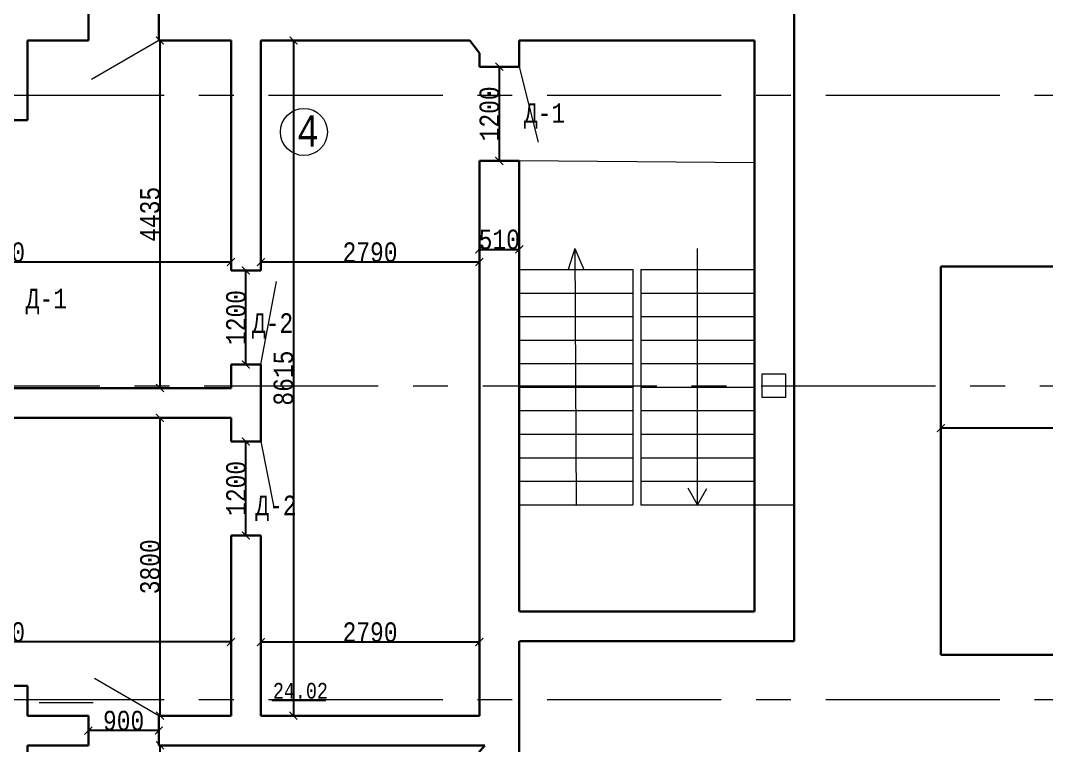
# Model space of a CAD drawing. Header units: millimetres. Extents: x -689206 to 4969298, y -1019800 to 703299.
# Drawn here: x 798541 to 811638, y -630510 to -621260 of the extents above; entities that cross this region are included whole.
import ezdxf

# ---------------------------------------------------------------- set-up
doc = ezdxf.new("R2010")
doc.units = ezdxf.units.MM
doc.linetypes.add('осеваяX2', pattern=[101.6, 63.5, -12.7, 12.7, -12.7])
for name, color, linetype, lineweight in [('несущие', 7, 'Continuous', 30), ('РАЗМЕРЫ', 7, 'Continuous', 9), ('стены', 7, 'Continuous', 20)]:
    doc.layers.add(name, color=color, linetype=linetype, lineweight=lineweight)
doc.layers.add('четотам', color=7, linetype='Continuous')
doc.styles.add('Аннотативный', font='isocteur.ttf', dxfattribs={"width": 0.7, "height": 250})
doc.dimstyles.new('Аннотативный', dxfattribs={"dimscale": 0, "dimtxt": 250, "dimasz": 100, "dimexe": 1.25, "dimexo": 0.625, "dimtad": 1, "dimdec": 0, "dimtxsty": 'Аннотативный', "dimblk": 'ARCHTICK', "dimcen": 2.5, "dimadec": 0, "dimazin": 0, "dimtfac": 1, "dimtdec": 0, "dimtmove": 0, "dimatfit": 3, "dimfxl": 1, "dimarcsym": 0})

# ---------------------------------------------------------------- blocks, each defined once
blk = doc.blocks.new('_ArchTick')
at = {"color": 0, "linetype": 'ByBlock', "const_width": 0.15}
blk.add_lwpolyline([(-0.5, -0.5), (0.5, 0.5)], dxfattribs=at)
blk = doc.blocks.new('*D4822')
at = {"layer": 'Defpoints', "color": 0, "lineweight": 5, "transparency": 16777216}
for p in [(801418, -626631), (801418, -626631), (801418, -627830)]:
    blk.add_point(p, dxfattribs=at)
at = {"layer": 'стены', "color": 0, "lineweight": -2, "transparency": 16777216}
for p, q in [((801418, -627830), (801418, -626631)), ((801419, -626631), (801420, -626631)), ((801419, -627830), (801420, -627830))]:
    blk.add_line(p, q, dxfattribs=at)
at = {"layer": 'стены', "color": 0, "lineweight": -2, "transparency": 16777216, "xscale": 100, "yscale": 100, "zscale": 100}
for p, rotation in [((801418, -626631), 90), ((801418, -627830), 270)]:
    blk.add_blockref('_ArchTick', p, dxfattribs=dict(at, rotation=rotation))
at = {"layer": 'стены', "color": 0, "lineweight": 5, "transparency": 16777216, "insert": (801293, -627230), "char_height": 250, "attachment_point": 5, "rotation": 90, "style": 'Аннотативный'}
blk.add_mtext('1200', dxfattribs=at)
blk = doc.blocks.new('*D4823')
at = {"layer": 'Defpoints', "color": 0, "lineweight": 5, "transparency": 16777216}
for p in [(801418, -624450), (801418, -624450), (801418, -625650)]:
    blk.add_point(p, dxfattribs=at)
at = {"layer": 'стены', "color": 0, "lineweight": -2, "transparency": 16777216}
for p, q in [((801418, -625650), (801418, -624450)), ((801419, -624450), (801420, -624450)), ((801419, -625650), (801420, -625650))]:
    blk.add_line(p, q, dxfattribs=at)
at = {"layer": 'стены', "color": 0, "lineweight": -2, "transparency": 16777216, "xscale": 100, "yscale": 100, "zscale": 100}
for p, rotation in [((801418, -624450), 90), ((801418, -625650), 270)]:
    blk.add_blockref('_ArchTick', p, dxfattribs=dict(at, rotation=rotation))
at = {"layer": 'стены', "color": 0, "lineweight": 5, "transparency": 16777216, "insert": (801293, -625050), "char_height": 250, "attachment_point": 5, "rotation": 90, "style": 'Аннотативный'}
blk.add_mtext('1200', dxfattribs=at)
blk = doc.blocks.new('*D4835')
at = {"layer": 'Defpoints', "color": 0, "linetype": 'ByBlock', "lineweight": 5, "transparency": 16777216}
for p in [(801608, -629192), (801608, -629230), (804398, -629230)]:
    blk.add_point(p, dxfattribs=at)
at = {"layer": 'РАЗМЕРЫ', "color": 0, "linetype": 'ByBlock', "lineweight": -2, "transparency": 16777216}
for p, q in [((801608, -629230), (801608, -629190)), ((804398, -629192), (801608, -629192)), ((804398, -629230), (804398, -629190))]:
    blk.add_line(p, q, dxfattribs=at)
at = {"layer": 'РАЗМЕРЫ', "color": 0, "linetype": 'ByBlock', "lineweight": -2, "transparency": 16777216, "xscale": 100, "yscale": 100, "zscale": 100, "rotation": 180}
blk.add_blockref('_ArchTick', (801608, -629192), dxfattribs=at)
at = {"layer": 'РАЗМЕРЫ', "color": 0, "linetype": 'ByBlock', "lineweight": -2, "transparency": 16777216, "xscale": 100, "yscale": 100, "zscale": 100}
blk.add_blockref('_ArchTick', (804398, -629192), dxfattribs=at)
at = {"layer": 'РАЗМЕРЫ', "color": 0, "linetype": 'ByBlock', "lineweight": 5, "transparency": 16777216, "insert": (803003, -629066), "char_height": 250, "attachment_point": 5, "style": 'Аннотативный'}
blk.add_mtext('2790', dxfattribs=at)
blk = doc.blocks.new('*D4836')
at = {"layer": 'Defpoints', "color": 0, "linetype": 'ByBlock', "lineweight": 5, "transparency": 16777216}
for p in [(801608, -624343), (801608, -624343), (804398, -624343)]:
    blk.add_point(p, dxfattribs=at)
at = {"layer": 'РАЗМЕРЫ', "color": 0, "linetype": 'ByBlock', "lineweight": -2, "transparency": 16777216}
for p, q in [((804398, -624343), (801608, -624343)), ((801608, -624344), (801608, -624345)), ((804398, -624344), (804398, -624345))]:
    blk.add_line(p, q, dxfattribs=at)
at = {"layer": 'РАЗМЕРЫ', "color": 0, "linetype": 'ByBlock', "lineweight": -2, "transparency": 16777216, "xscale": 100, "yscale": 100, "zscale": 100, "rotation": 180}
blk.add_blockref('_ArchTick', (801608, -624343), dxfattribs=at)
at = {"layer": 'РАЗМЕРЫ', "color": 0, "linetype": 'ByBlock', "lineweight": -2, "transparency": 16777216, "xscale": 100, "yscale": 100, "zscale": 100}
blk.add_blockref('_ArchTick', (804398, -624343), dxfattribs=at)
at = {"layer": 'РАЗМЕРЫ', "color": 0, "linetype": 'ByBlock', "lineweight": 5, "transparency": 16777216, "insert": (803003, -624218), "char_height": 250, "attachment_point": 5, "style": 'Аннотативный'}
blk.add_mtext('2790', dxfattribs=at)
blk = doc.blocks.new('*D4826')
at = {"layer": 'Defpoints', "color": 0, "linetype": 'ByBlock', "lineweight": 5, "transparency": 16777216}
for p in [(810289, -624397), (820089, -624397), (810289, -626461)]:
    blk.add_point(p, dxfattribs=at)
at = {"layer": 'РАЗМЕРЫ', "color": 0, "linetype": 'ByBlock', "lineweight": -2, "transparency": 16777216}
for p, q in [((810289, -624397), (810289, -626462)), ((820089, -624397), (820089, -626462)), ((820089, -626461), (810289, -626461))]:
    blk.add_line(p, q, dxfattribs=at)
at = {"layer": 'РАЗМЕРЫ', "color": 0, "linetype": 'ByBlock', "lineweight": -2, "transparency": 16777216, "xscale": 100, "yscale": 100, "zscale": 100, "rotation": 180}
blk.add_blockref('_ArchTick', (810289, -626461), dxfattribs=at)
at = {"layer": 'РАЗМЕРЫ', "color": 0, "linetype": 'ByBlock', "lineweight": -2, "transparency": 16777216, "xscale": 100, "yscale": 100, "zscale": 100}
blk.add_blockref('_ArchTick', (820089, -626461), dxfattribs=at)
at = {"layer": 'РАЗМЕРЫ', "color": 0, "linetype": 'ByBlock', "lineweight": 5, "transparency": 16777216, "insert": (815189, -626335), "char_height": 250, "attachment_point": 5, "style": 'Аннотативный'}
blk.add_mtext('9800', dxfattribs=at)
blk = doc.blocks.new('*D4838')
at = {"layer": 'Defpoints', "color": 0, "linetype": 'ByBlock', "lineweight": 5, "ltscale": 35, "transparency": 16777216}
for p in [(804908, -623854), (804398, -624181), (804908, -624181)]:
    blk.add_point(p, dxfattribs=at)
at = {"layer": 'РАЗМЕРЫ', "color": 0, "linetype": 'ByBlock', "lineweight": -2, "ltscale": 35, "transparency": 16777216}
for p, q in [((804908, -623854), (804908, -624182)), ((804398, -624180), (804398, -624179)), ((804398, -624181), (804908, -624181))]:
    blk.add_line(p, q, dxfattribs=at)
at = {"layer": 'РАЗМЕРЫ', "color": 0, "linetype": 'ByBlock', "lineweight": -2, "ltscale": 35, "transparency": 16777216, "xscale": 100, "yscale": 100, "zscale": 100, "rotation": 180}
blk.add_blockref('_ArchTick', (804398, -624181), dxfattribs=at)
at = {"layer": 'РАЗМЕРЫ', "color": 0, "linetype": 'ByBlock', "lineweight": -2, "ltscale": 35, "transparency": 16777216, "xscale": 100, "yscale": 100, "zscale": 100}
blk.add_blockref('_ArchTick', (804908, -624181), dxfattribs=at)
at = {"layer": 'РАЗМЕРЫ', "color": 0, "linetype": 'ByBlock', "lineweight": 5, "ltscale": 35, "transparency": 16777216, "insert": (804653, -624055), "char_height": 250, "attachment_point": 5, "style": 'Аннотативный'}
blk.add_mtext('510', dxfattribs=at)
blk = doc.blocks.new('*D4841')
at = {"layer": 'Defpoints', "color": 0, "lineweight": 5, "ltscale": 35, "transparency": 16777216}
for p in [(804653, -621850), (804653, -623051), (804653, -623051)]:
    blk.add_point(p, dxfattribs=at)
at = {"layer": 'РАЗМЕРЫ', "color": 0, "lineweight": -2, "ltscale": 35, "transparency": 16777216}
for p, q in [((804653, -621850), (804652, -621850)), ((804653, -621850), (804653, -623051)), ((804653, -623051), (804652, -623051))]:
    blk.add_line(p, q, dxfattribs=at)
at = {"layer": 'РАЗМЕРЫ', "color": 0, "lineweight": -2, "ltscale": 35, "transparency": 16777216, "xscale": 100, "yscale": 100, "zscale": 100}
for p, rotation in [((804653, -621850), 90), ((804653, -623051), 270)]:
    blk.add_blockref('_ArchTick', p, dxfattribs=dict(at, rotation=rotation))
at = {"layer": 'РАЗМЕРЫ', "color": 0, "lineweight": 5, "ltscale": 35, "transparency": 16777216, "insert": (804528, -622451), "char_height": 250, "attachment_point": 5, "rotation": 90, "style": 'Аннотативный'}
blk.add_mtext('1200', dxfattribs=at)
blk = doc.blocks.new('*D4845')
at = {"layer": 'Defpoints', "color": 0, "lineweight": 5, "ltscale": 35, "transparency": 16777216}
for p in [(799407, -630320), (799407, -630320), (800307, -630320)]:
    blk.add_point(p, dxfattribs=at)
at = {"layer": 'РАЗМЕРЫ', "color": 0, "lineweight": -2, "ltscale": 35, "transparency": 16777216}
for p, q in [((799407, -630320), (799407, -630319)), ((800307, -630320), (799407, -630320)), ((800307, -630321), (800307, -630322))]:
    blk.add_line(p, q, dxfattribs=at)
at = {"layer": 'РАЗМЕРЫ', "color": 0, "lineweight": -2, "ltscale": 35, "transparency": 16777216, "xscale": 100, "yscale": 100, "zscale": 100, "rotation": 180}
blk.add_blockref('_ArchTick', (799407, -630320), dxfattribs=at)
at = {"layer": 'РАЗМЕРЫ', "color": 0, "lineweight": -2, "ltscale": 35, "transparency": 16777216, "xscale": 100, "yscale": 100, "zscale": 100}
blk.add_blockref('_ArchTick', (800307, -630320), dxfattribs=at)
at = {"layer": 'РАЗМЕРЫ', "color": 0, "lineweight": 5, "ltscale": 35, "transparency": 16777216, "insert": (799857, -630195), "char_height": 250, "attachment_point": 5, "style": 'Аннотативный'}
blk.add_mtext('900', dxfattribs=at)
blk = doc.blocks.new('*D4850')
at = {"layer": 'Defpoints', "color": 0, "lineweight": 5, "ltscale": 35, "transparency": 16777216}
for p in [(801608, -621515), (801608, -630130), (802024, -630130)]:
    blk.add_point(p, dxfattribs=at)
at = {"layer": 'РАЗМЕРЫ', "color": 0, "lineweight": -2, "ltscale": 35, "transparency": 16777216}
for p, q in [((801609, -621515), (802025, -621515)), ((802024, -621515), (802024, -630130)), ((801609, -630130), (802025, -630130))]:
    blk.add_line(p, q, dxfattribs=at)
at = {"layer": 'РАЗМЕРЫ', "color": 0, "lineweight": -2, "ltscale": 35, "transparency": 16777216, "xscale": 100, "yscale": 100, "zscale": 100}
for p, rotation in [((802024, -621515), 90), ((802024, -630130), 270)]:
    blk.add_blockref('_ArchTick', p, dxfattribs=dict(at, rotation=rotation))
at = {"layer": 'РАЗМЕРЫ', "color": 0, "lineweight": 5, "ltscale": 35, "transparency": 16777216, "insert": (801898, -625823), "char_height": 250, "attachment_point": 5, "rotation": 90, "style": 'Аннотативный'}
blk.add_mtext('8615', dxfattribs=at)
blk = doc.blocks.new('*D4851')
at = {"layer": 'Defpoints', "color": 0, "lineweight": 5, "ltscale": 35, "transparency": 16777216}
for p in [(795268, -624343), (795268, -624450), (801228, -624450)]:
    blk.add_point(p, dxfattribs=at)
at = {"layer": 'РАЗМЕРЫ', "color": 0, "lineweight": -2, "ltscale": 35, "transparency": 16777216}
for p, q in [((795268, -624450), (795268, -624342)), ((801228, -624343), (795268, -624343)), ((801228, -624450), (801228, -624342))]:
    blk.add_line(p, q, dxfattribs=at)
at = {"layer": 'РАЗМЕРЫ', "color": 0, "lineweight": -2, "ltscale": 35, "transparency": 16777216, "xscale": 100, "yscale": 100, "zscale": 100, "rotation": 180}
blk.add_blockref('_ArchTick', (795268, -624343), dxfattribs=at)
at = {"layer": 'РАЗМЕРЫ', "color": 0, "lineweight": -2, "ltscale": 35, "transparency": 16777216, "xscale": 100, "yscale": 100, "zscale": 100}
blk.add_blockref('_ArchTick', (801228, -624343), dxfattribs=at)
at = {"layer": 'РАЗМЕРЫ', "color": 0, "lineweight": 5, "ltscale": 35, "transparency": 16777216, "insert": (798248, -624218), "char_height": 250, "attachment_point": 5, "style": 'Аннотативный'}
blk.add_mtext('5960', dxfattribs=at)
blk = doc.blocks.new('*D4852')
at = {"layer": 'Defpoints', "color": 0, "lineweight": 5, "ltscale": 35, "transparency": 16777216}
for p in [(800307, -621515), (800307, -625950), (800321, -625950)]:
    blk.add_point(p, dxfattribs=at)
at = {"layer": 'РАЗМЕРЫ', "color": 0, "lineweight": -2, "ltscale": 35, "transparency": 16777216}
for p, q in [((800307, -621515), (800322, -621515)), ((800321, -621515), (800321, -625950)), ((800307, -625950), (800322, -625950))]:
    blk.add_line(p, q, dxfattribs=at)
at = {"layer": 'РАЗМЕРЫ', "color": 0, "lineweight": -2, "ltscale": 35, "transparency": 16777216, "xscale": 100, "yscale": 100, "zscale": 100}
for p, rotation in [((800321, -621515), 90), ((800321, -625950), 270)]:
    blk.add_blockref('_ArchTick', p, dxfattribs=dict(at, rotation=rotation))
at = {"layer": 'РАЗМЕРЫ', "color": 0, "lineweight": 5, "ltscale": 35, "transparency": 16777216, "insert": (800195, -623733), "char_height": 250, "attachment_point": 5, "rotation": 90, "style": 'Аннотативный'}
blk.add_mtext('4435', dxfattribs=at)
blk = doc.blocks.new('*D4853')
at = {"layer": 'Defpoints', "color": 0, "lineweight": 5, "ltscale": 35, "transparency": 16777216}
for p in [(800428, -626330), (800321, -630130), (800428, -630130)]:
    blk.add_point(p, dxfattribs=at)
at = {"layer": 'РАЗМЕРЫ', "color": 0, "lineweight": -2, "ltscale": 35, "transparency": 16777216}
for p, q in [((800428, -626330), (800320, -626330)), ((800321, -626330), (800321, -630130)), ((800428, -630130), (800320, -630130))]:
    blk.add_line(p, q, dxfattribs=at)
at = {"layer": 'РАЗМЕРЫ', "color": 0, "lineweight": -2, "ltscale": 35, "transparency": 16777216, "xscale": 100, "yscale": 100, "zscale": 100}
for p, rotation in [((800321, -626330), 90), ((800321, -630130), 270)]:
    blk.add_blockref('_ArchTick', p, dxfattribs=dict(at, rotation=rotation))
at = {"layer": 'РАЗМЕРЫ', "color": 0, "lineweight": 5, "ltscale": 35, "transparency": 16777216, "insert": (800195, -628230), "char_height": 250, "attachment_point": 5, "rotation": 90, "style": 'Аннотативный'}
blk.add_mtext('3800', dxfattribs=at)
blk = doc.blocks.new('*D4854')
at = {"layer": 'Defpoints', "color": 0, "lineweight": 5, "ltscale": 35, "transparency": 16777216}
for p in [(795268, -627830), (801228, -627830), (795268, -629190)]:
    blk.add_point(p, dxfattribs=at)
at = {"layer": 'РАЗМЕРЫ', "color": 0, "lineweight": -2, "ltscale": 35, "transparency": 16777216}
for p, q in [((795268, -627831), (795268, -629192)), ((801228, -627831), (801228, -629192)), ((801228, -629190), (795268, -629190))]:
    blk.add_line(p, q, dxfattribs=at)
at = {"layer": 'РАЗМЕРЫ', "color": 0, "lineweight": -2, "ltscale": 35, "transparency": 16777216, "xscale": 100, "yscale": 100, "zscale": 100, "rotation": 180}
blk.add_blockref('_ArchTick', (795268, -629190), dxfattribs=at)
at = {"layer": 'РАЗМЕРЫ', "color": 0, "lineweight": -2, "ltscale": 35, "transparency": 16777216, "xscale": 100, "yscale": 100, "zscale": 100}
blk.add_blockref('_ArchTick', (801228, -629190), dxfattribs=at)
at = {"layer": 'РАЗМЕРЫ', "color": 0, "lineweight": 5, "ltscale": 35, "transparency": 16777216, "insert": (798248, -629065), "char_height": 250, "attachment_point": 5, "style": 'Аннотативный'}
blk.add_mtext('5960', dxfattribs=at)
blk = doc.blocks.new('*D4856')
at = {"layer": 'Defpoints', "color": 0, "lineweight": 5, "ltscale": 35, "transparency": 16777216}
for p in [(800307, -630510), (800307, -633377), (800321, -633377)]:
    blk.add_point(p, dxfattribs=at)
at = {"layer": 'РАЗМЕРЫ', "color": 0, "lineweight": -2, "ltscale": 35, "transparency": 16777216}
for p, q in [((800307, -630510), (800322, -630510)), ((800321, -630510), (800321, -633377)), ((800307, -633377), (800322, -633377))]:
    blk.add_line(p, q, dxfattribs=at)
at = {"layer": 'РАЗМЕРЫ', "color": 0, "lineweight": -2, "ltscale": 35, "transparency": 16777216, "xscale": 100, "yscale": 100, "zscale": 100}
for p, rotation in [((800321, -630510), 90), ((800321, -633377), 270)]:
    blk.add_blockref('_ArchTick', p, dxfattribs=dict(at, rotation=rotation))
at = {"layer": 'РАЗМЕРЫ', "color": 0, "lineweight": 5, "ltscale": 35, "transparency": 16777216, "insert": (800195, -631944), "char_height": 250, "attachment_point": 5, "rotation": 90, "style": 'Аннотативный'}
blk.add_mtext('2867', dxfattribs=at)

msp = doc.modelspace()

# ---------------------------------------------------------------- linework, layer by layer
at = {"layer": 'несущие', "color": 0}
msp.add_line((804398.3, -621678.4), (804277.1, -621515.3), dxfattribs=at)
at = {"layer": 'РАЗМЕРЫ', "lineweight": 30, "ltscale": 35}
for p, q in [((799406.8, -621515.3), (799406.8, -621005.3)), ((800306.8, -621515.3), (800306.8, -621005.3)), ((808419.2, -623050.8), (808419.2, -621005.3)), ((799406.8, -621515.3), (798629, -621515.3)), ((801228.3, -621515.3), (800306.8, -621515.3)), ((804277.1, -621515.3), (801608.3, -621515.3)), ((807909.2, -621515.3), (804908.3, -621515.3)), ((804398.3, -621850.3), (804908.3, -621850.3)), ((799406.8, -630510.3), (799406.8, -630130.3)), ((800306.8, -630510.3), (800306.8, -630130.3))]:
    msp.add_line(p, q, dxfattribs=at)
at = {"layer": 'РАЗМЕРЫ', "lineweight": 5, "ltscale": 35}
for p, q in [((800306.8, -621515.3), (799448.5, -622010.9)), ((807909.2, -623076.3), (804908.3, -623050.8)), ((807909.2, -624438.3), (807909.2, -623076.3)), ((807909.2, -628800.3), (807909.2, -627438.3)), ((807909.2, -627438.3), (808419.2, -627438.3)), ((800306.8, -630130.3), (799484.8, -629655.7)), ((799406.8, -630130.3), (799406.8, -630510.3))]:
    msp.add_line(p, q, dxfattribs=at)
at = {"layer": 'РАЗМЕРЫ', "linetype": 'ByBlock', "lineweight": 30}
for p, q in [((807909.2, -621515.3), (807909.2, -623050.8)), ((804398.3, -623066.8), (804398.3, -623050.8)), ((804398.3, -623050.8), (804908.3, -623050.8)), ((804398.3, -623066.8), (804398.3, -630130.3)), ((804908.3, -628800.3), (804908.3, -623050.8)), ((807909.2, -623050.8), (807909.2, -628800.3)), ((808419.2, -623050.8), (808419.2, -629180.3)), ((810289.1, -629352.4), (810289.1, -624396.8)), ((820089.2, -624396.8), (810289.1, -624396.8)), ((804908.3, -630130.3), (804908.3, -629180.3)), ((804909.2, -629180.3), (808419.2, -629180.3)), ((810289.1, -629352.4), (818414, -629352.4)), ((804908.3, -630765.3), (804908.3, -630130.3))]:
    msp.add_line(p, q, dxfattribs=at)
at = {"layer": 'РАЗМЕРЫ', "linetype": 'ByBlock', "lineweight": 9, "ltscale": 35}
for p, q in [((804908.3, -621850.3), (805147.8, -622810.3)), ((804398.3, -623050.8), (804528.3, -623050.8))]:
    msp.add_line(p, q, dxfattribs=at)
at = {"layer": 'РАЗМЕРЫ', "linetype": 'осеваяX2', "lineweight": 5, "ltscale": 35}
for p, q in [((850158.3, -622218.3), (783105.6, -622218.3)), ((850158.3, -629928.3), (783105.6, -629928.3))]:
    msp.add_line(p, q, dxfattribs=at)
at = {"layer": 'РАЗМЕРЫ', "linetype": 'ByBlock', "lineweight": 13}
for p, q in [((805618.7, -624169.6), (805530.2, -624438.3)), ((805618.7, -624169.6), (805634.2, -627438.3)), ((805618.7, -624169.6), (805733.2, -624438.3)), ((807184.2, -627438.3), (807184.2, -624169.6)), ((804909.2, -624438.3), (806359.2, -624438.3)), ((806359.2, -624438.3), (806359.2, -627438.3)), ((806459.2, -624438.3), (807909.2, -624438.3)), ((806459.2, -624438.3), (806459.2, -627438.3)), ((804909.2, -624738.3), (806359.2, -624738.3)), ((806459.2, -624738.3), (807909.2, -624738.3)), ((804909.2, -625038.3), (806359.2, -625038.3)), ((806459.2, -625038.3), (807909.2, -625038.3)), ((804909.2, -625338.3), (806359.2, -625338.3)), ((806459.2, -625338.3), (807909.2, -625338.3)), ((804909.2, -625638.3), (806359.2, -625638.3)), ((806459.2, -625638.3), (807909.2, -625638.3)), ((804909.2, -625938.3), (806359.2, -625938.3)), ((806459.2, -625938.3), (807909.2, -625938.3)), ((804909.2, -626238.3), (806359.2, -626238.3)), ((806459.2, -626238.3), (807909.2, -626238.3)), ((804909.2, -626538.3), (806359.2, -626538.3)), ((806459.2, -626538.3), (807909.2, -626538.3)), ((804909.2, -626838.3), (806359.2, -626838.3)), ((806459.2, -626838.3), (807909.2, -626838.3)), ((804909.2, -627138.3), (806359.2, -627138.3)), ((806459.2, -627138.3), (807909.2, -627138.3)), ((807184.2, -627438.3), (807063.2, -627228.7)), ((807184.2, -627438.3), (807303, -627232.5)), ((804909.2, -627438.3), (806359.2, -627438.3)), ((806459.2, -627438.3), (807909.2, -627438.3))]:
    msp.add_line(p, q, dxfattribs=at)
at = {"layer": 'РАЗМЕРЫ', "linetype": 'ByBlock', "lineweight": 20}
for p, q in [((804909.2, -624450.3), (804909.2, -627450.3)), ((804909.2, -627450.3), (804909.2, -628800.3)), ((807909.2, -628800.3), (807909.2, -627450.3)), ((804909.2, -628800.3), (807909.2, -628800.3))]:
    msp.add_line(p, q, dxfattribs=at)
at = {"layer": 'РАЗМЕРЫ'}
for p, q in [((798777.9, -629960.4), (799467.2, -629960.4)), ((801749.3, -629936.1), (802438.6, -629936.1))]:
    msp.add_line(p, q, dxfattribs=at)
at = {"layer": 'стены', "lineweight": 30}
for p, q in [((798629, -621515.3), (798629, -622530.3)), ((801228.3, -624450.3), (801228.3, -621515.3)), ((801608.3, -624450.3), (801608.3, -621515.3)), ((804908.3, -621515.3), (804908.3, -621850.3)), ((804398.3, -621678.4), (804398.3, -621770.3)), ((804398.3, -621678.4), (804398.3, -621850.3)), ((798628.8, -622530.8), (797719.9, -622530.4)), ((801608.3, -624450.3), (801228.3, -624450.3)), ((801228.3, -625950.3), (801228.3, -625650)), ((801228.3, -625650), (801608.3, -625650)), ((801228.3, -625650.3), (801228.3, -625950.3)), ((801228.3, -625650.3), (801228.3, -625870.3)), ((801608.3, -625650), (801608.3, -626630.3)), ((801608.3, -626630.5), (801608.3, -625650.3)), ((799248.3, -625950.3), (795708.3, -625950.3)), ((795708.3, -625950.3), (799248.3, -625950.3)), ((799248.3, -625950.3), (801228.3, -625950.3)), ((795708.3, -626330.3), (799248.3, -626330.3)), ((799628.3, -626330.3), (795708.3, -626330.3)), ((801228.3, -626330.3), (799628.3, -626330.3)), ((801228.3, -626330.3), (801228.3, -626630.5)), ((801228.3, -626630.5), (801608.3, -626630.5)), ((801228.3, -627830.3), (801228.3, -630130.3)), ((801608.3, -627830.3), (801228.3, -627830.3)), ((801608.3, -627830.3), (801608.3, -630130.3)), ((807909.2, -628800.3), (804909.2, -628800.3)), ((798629, -629750.3), (797720.1, -629750.3)), ((798629, -630130.3), (798629, -629750.3)), ((799406.8, -630130.3), (798629, -630130.3)), ((801228.3, -630130.3), (800306.8, -630130.3)), ((802443.3, -630130.3), (801608.3, -630130.3)), ((804398.3, -630130.3), (802443.3, -630130.3)), ((804908.3, -630510.3), (804908.3, -630130.3)), ((798629, -633377.5), (798629, -630510.3)), ((799406.8, -630510.3), (798629, -630510.3)), ((803643.3, -630510.3), (800306.8, -630510.3)), ((804466.6, -630510.3), (802218.3, -633086.9)), ((804466.6, -630510.3), (803643.3, -630510.3)), ((804908.3, -630510.3), (804908.3, -630765.3))]:
    msp.add_line(p, q, dxfattribs=at)
at = {"layer": 'стены'}
for p, q in [((798629, -622530.3), (798628.3, -622530.3)), ((798629, -622530.3), (798628.3, -622530.3)), ((801228.3, -625950.3), (799628.3, -625950.3)), ((799628.3, -626330.3), (801228.3, -626330.3)), ((801228.3, -626630.3), (801228.3, -626330.3))]:
    msp.add_line(p, q, dxfattribs=at)
at = {"layer": 'стены', "lineweight": 9}
for p, q in [((801608.3, -625650.3), (801807.8, -624589)), ((801608.3, -626630.3), (801774.7, -627468))]:
    msp.add_line(p, q, dxfattribs=at)
at = {"layer": 'стены', "linetype": 'осеваяX2', "lineweight": 5, "ltscale": 35}
msp.add_line((783105.6, -625920.3), (850158.3, -625920.3), dxfattribs=at)
at = {"layer": 'стены'}
msp.add_lwpolyline([(808008.3, -625768.3), (808308.3, -625768.3), (808308.3, -626068.3), (808008.3, -626068.3)], close=True, dxfattribs=at)
at = {"layer": 'четотам', "lineweight": 13}
msp.add_circle((802158.3, -622682.5), 300, dxfattribs=at)

# ---------------------------------------------------------------- texts
at = {"layer": 'РАЗМЕРЫ', "lineweight": 20, "ltscale": 150, "char_height": 250, "width": 922.913, "attachment_point": 1, "style": 'Аннотативный'}
for s, insert in [('Д-1', (804968, -622315.6)), ('Д-1', (798607.8, -624682.8)), ('Д-2', (801495.1, -624995.3)), ('Д-2', (801539.1, -627322.3))]:
    msp.add_mtext(s, dxfattribs=dict(at, insert=insert))
at = {"layer": 'РАЗМЕРЫ', "lineweight": 13, "ltscale": 150, "insert": (802070.3, -622468.8), "char_height": 401.1, "width": 1460, "attachment_point": 1, "style": 'Аннотативный'}
msp.add_mtext('4', dxfattribs=at)
at = {"layer": 'РАЗМЕРЫ', "insert": (801763.5, -629712.1), "char_height": 200, "width": 656.117, "attachment_point": 1, "style": 'Аннотативный'}
msp.add_mtext('24.02', dxfattribs=at)

# ---------------------------------------------------------------- dimensions: what is measured, and where the dimension line sits
at = {"layer": 'РАЗМЕРЫ', "lineweight": 5, "ltscale": 35}
for base, p1, p2, picture, middle in [((800320.9, -625950.3), (800306.8, -621515.3), (800306.8, -625950.3), '*D4852', (800195.3, -623732.8)), ((802023.7, -630130.3), (801608.3, -621515.3), (801608.3, -630130.3), '*D4850', (801898.1, -625822.8)), ((804653.2909, -623050.7623), (804653.2909, -621850.2833), (804653.2909, -623050.7623), '*D4841', (804527.6659, -622450.5228)), ((800320.9, -630130.3), (800428.3, -626330.3), (800428.3, -630130.3), '*D4853', (800195.3, -628230.3)), ((800320.9, -633377.5), (800306.8, -630510.3), (800306.8, -633377.5), '*D4856', (800195.3, -631943.9))]:
    dim = msp.add_linear_dim(base=base, p1=p1, p2=p2, angle=90, dimstyle='Аннотативный', dxfattribs=at)
    dim.commit()
    dim.dimension.update_dxf_attribs({"geometry": picture, "text_midpoint": middle})
at = {"layer": 'РАЗМЕРЫ', "linetype": 'ByBlock', "lineweight": 5, "ltscale": 35}
dim = msp.add_linear_dim(base=(804908.3, -624180.7), p1=(804398.3, -624180.7), p2=(804908.3, -623853.7), dimstyle='Аннотативный', dxfattribs=at)
dim.commit()
dim.dimension.update_dxf_attribs({"geometry": '*D4838', "text_midpoint": (804653.3, -624055)})
at = {"layer": 'РАЗМЕРЫ', "lineweight": 5, "ltscale": 35}
for base, p1, p2, picture, middle in [((795268.3, -624343.3), (801228.3, -624450.3), (795268.3, -624450.3), '*D4851', (798248.3, -624217.7)), ((795268.3, -629190.3), (801228.3, -627830.3), (795268.3, -627830.3), '*D4854', (798248.3, -629064.7)), ((799406.8, -630320.3), (800306.8, -630320.3), (799406.8, -630320.3), '*D4845', (799856.8, -630194.7))]:
    dim = msp.add_linear_dim(base=base, p1=p1, p2=p2, dimstyle='Аннотативный', dxfattribs=at)
    dim.commit()
    dim.dimension.update_dxf_attribs({"geometry": picture, "text_midpoint": middle})
at = {"layer": 'РАЗМЕРЫ', "linetype": 'ByBlock', "lineweight": 5}
for base, p1, p2, picture, middle in [((801608.3, -624343.3), (804398.3, -624343.3), (801608.3, -624343.3), '*D4836', (803003.3, -624217.7)), ((810289.1, -626460.9), (820089.2, -624396.8), (810289.1, -624396.8), '*D4826', (815189.1, -626335.3)), ((801608.3, -629191.6), (804398.3, -629230.3), (801608.3, -629230.3), '*D4835', (803003.3, -629065.9))]:
    dim = msp.add_linear_dim(base=base, p1=p1, p2=p2, dimstyle='Аннотативный', dxfattribs=at)
    dim.commit()
    dim.dimension.update_dxf_attribs({"geometry": picture, "text_midpoint": middle})
at = {"layer": 'стены', "lineweight": 5}
for p1, p2, picture, middle in [((801418.3, -625650), (801418.3, -624450.3), '*D4823', (801292.7, -625050.2)), ((801418.3, -627830.3), (801418.3, -626630.5), '*D4822', (801292.7, -627230.4))]:
    dim = msp.add_aligned_dim(p1=p1, p2=p2, distance=0, dimstyle='Аннотативный', dxfattribs=at)
    dim.commit()
    dim.dimension.update_dxf_attribs({"geometry": picture, "text_midpoint": middle})

doc.saveas('drawing.dxf')
